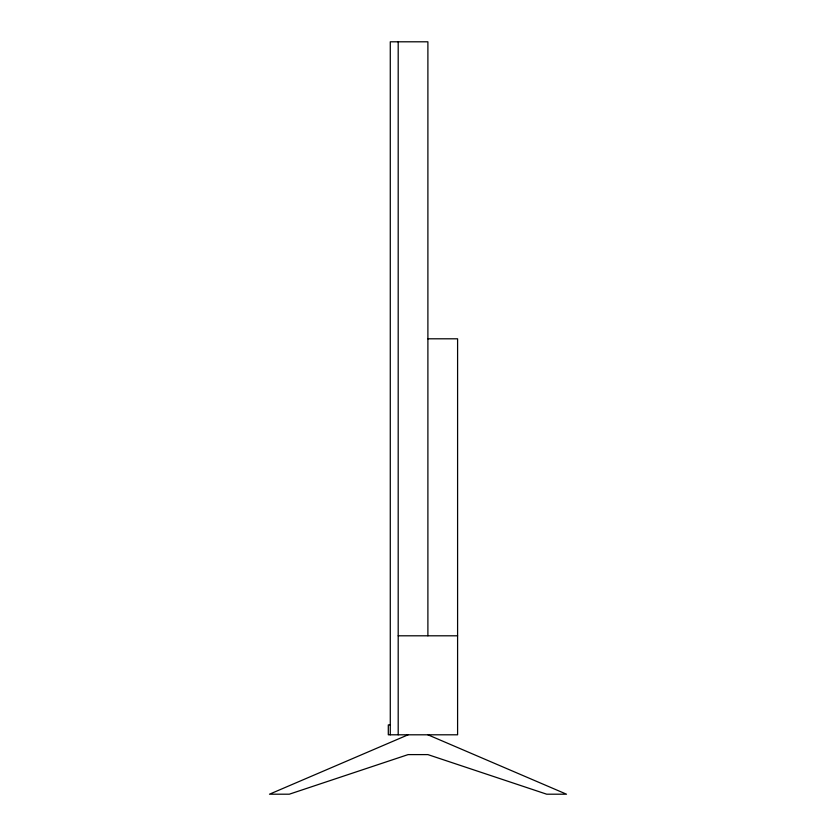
<?xml version="1.0" encoding="UTF-8"?>
<svg xmlns="http://www.w3.org/2000/svg" width="836" height="836" viewBox="0 0 836 836"><rect width="100%" height="100%" fill="white"/><g stroke="black" fill="none" stroke-linecap="round" stroke-linejoin="round"><path stroke-width="1.25" d="M408.104 734.802L269.495 794.2L289.298 794.2L408.104 754.605L427.896 754.605L546.702 794.2L566.505 794.2L427.896 734.802M427.896 338.799L457.595 338.799L457.595 734.802L388.301 734.802L388.301 724.896L390.276 724.896M398.197 635.799L457.595 635.799M427.896 635.799L427.896 41.8L390.276 41.8L390.276 734.802M398.197 41.8L398.197 734.802"/></g></svg>
